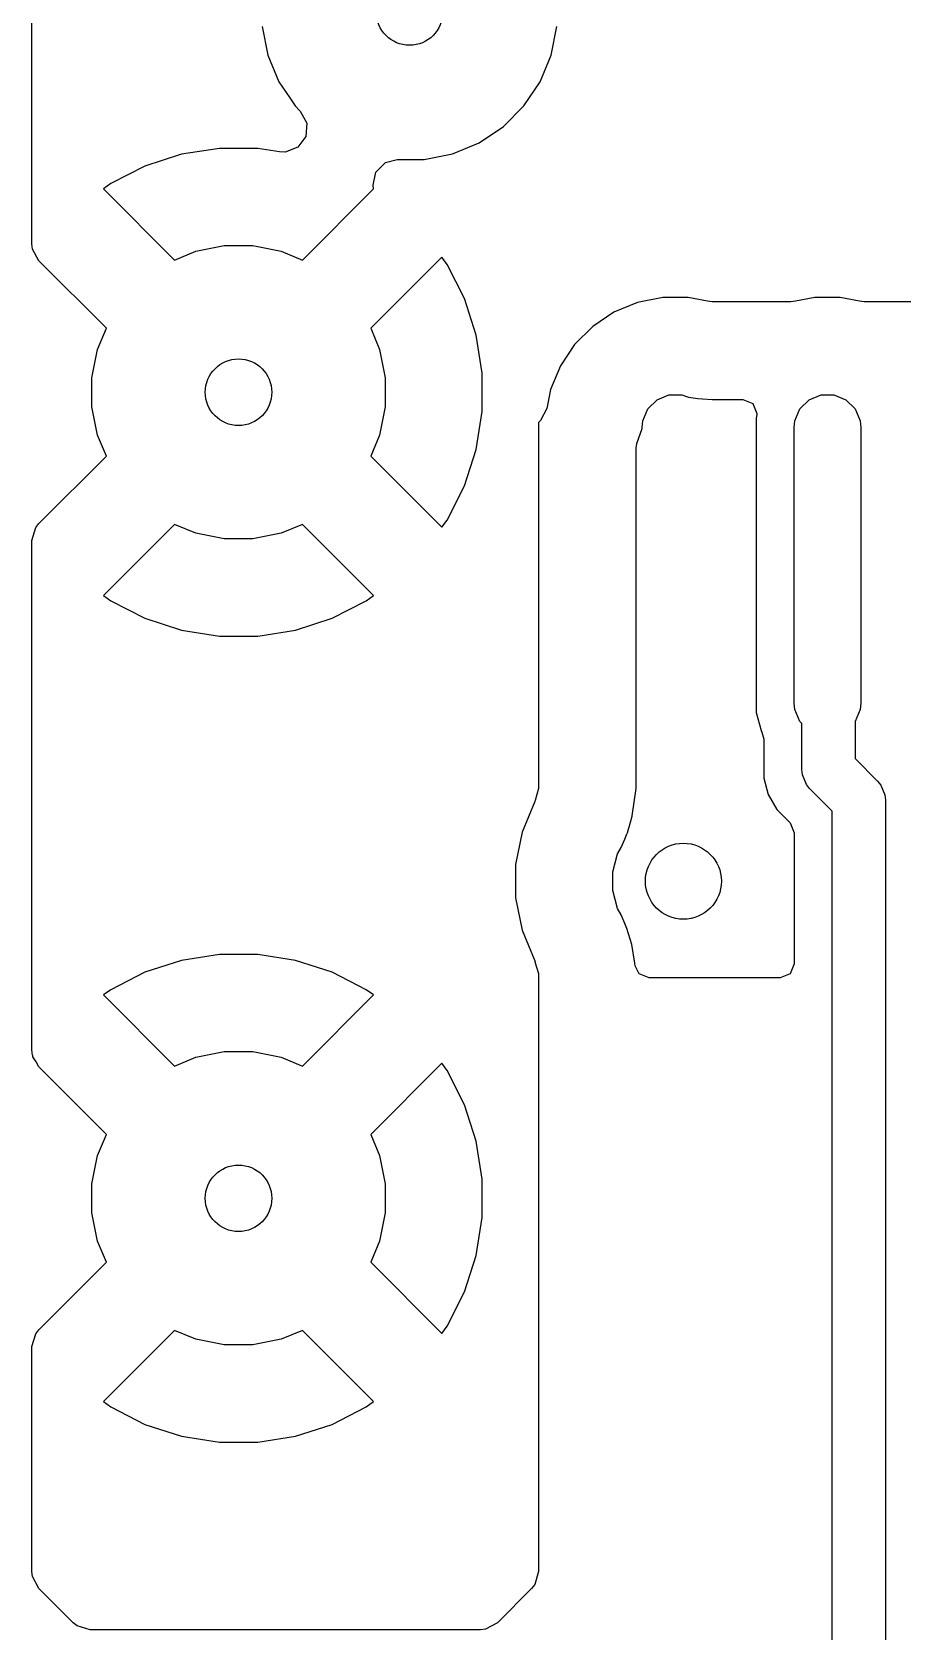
# Model space of a CAD drawing. Extents: x 2.36 to 5.14, y -5.39 to -2.61.
# Drawn here: x 4.295 to 4.4753, y -4.3353 to -4.0041 of the extents above; entities that cross this region are included whole.
import ezdxf

# ---------------------------------------------------------------- set-up
doc = ezdxf.new("R2010")
doc.units = 0
doc.header["$MEASUREMENT"] = 0
doc.layers.add('BLACK', color=7, linetype='CONTINUOUS')

msp = doc.modelspace()

# ---------------------------------------------------------------- linework, layer by layer
at = {"layer": 'BLACK', "linetype": 'CONTINUOUS'}
for p, q in [((4.295, -4.04802), (4.295, -3.95237)), ((4.34271, -4.00301), (4.34388, -4.00891)), ((4.4026, -4.00891), (4.40377, -4.00301)), ((4.34388, -4.00891), (4.34618, -4.01446)), ((4.4003, -4.01446), (4.4026, -4.00891)), ((4.34618, -4.01446), (4.34842, -4.0178)), ((4.39695, -4.01946), (4.4003, -4.01446)), ((4.34842, -4.0178), (4.34952, -4.01946)), ((4.34952, -4.01946), (4.34952, -4.01946)), ((4.34952, -4.01946), (4.3506, -4.02054)), ((4.3927, -4.02372), (4.39695, -4.01946)), ((4.3506, -4.02054), (4.35194, -4.02299)), ((4.35194, -4.02299), (4.35174, -4.02578)), ((4.35174, -4.02578), (4.35007, -4.02802)), ((4.3877, -4.02706), (4.3927, -4.02372)), ((4.32598, -4.02947), (4.31842, -4.03193)), ((4.33383, -4.02823), (4.32598, -4.02947)), ((4.34178, -4.02823), (4.33383, -4.02823)), ((4.34632, -4.02895), (4.34178, -4.02823)), ((4.34745, -4.029), (4.34632, -4.02895)), ((4.35007, -4.02802), (4.34745, -4.029)), ((4.37625, -4.03053), (4.38215, -4.02936)), ((4.38215, -4.02936), (4.3877, -4.02706)), ((4.31842, -4.03193), (4.31133, -4.03554)), ((4.31842, -4.03193), (4.31842, -4.03193)), ((4.36572, -4.03588), (4.36629, -4.03315)), ((4.36629, -4.03315), (4.36826, -4.03116)), ((4.36826, -4.03116), (4.37066, -4.03053)), ((4.37066, -4.03053), (4.37625, -4.03053)), ((4.37625, -4.03053), (4.37625, -4.03053)), ((4.31133, -4.03554), (4.30983, -4.03663)), ((4.30983, -4.03663), (4.30983, -4.03663)), ((4.30983, -4.03663), (4.32457, -4.05136)), ((4.35105, -4.05136), (4.36578, -4.03663)), ((4.36578, -4.03663), (4.36572, -4.03588)), ((4.29511, -4.04908), (4.295, -4.04802)), ((4.29645, -4.05153), (4.29511, -4.04908)), ((4.32457, -4.05136), (4.32895, -4.04954)), ((4.32895, -4.04954), (4.33482, -4.04838)), ((4.33482, -4.04838), (4.3408, -4.04838)), ((4.3408, -4.04838), (4.34666, -4.04954)), ((4.34666, -4.04954), (4.35105, -4.05136)), ((4.31042, -4.0655), (4.29645, -4.05153)), ((4.37992, -4.05077), (4.36519, -4.0655)), ((4.38101, -4.05227), (4.37992, -4.05077)), ((4.37992, -4.05077), (4.37992, -4.05077)), ((4.38462, -4.05935), (4.38101, -4.05227)), ((4.38707, -4.06691), (4.38462, -4.05935)), ((4.38462, -4.05935), (4.38462, -4.05935)), ((4.42571, -4.05911), (4.42051, -4.06015)), ((4.43101, -4.05911), (4.42571, -4.05911)), ((4.42571, -4.05911), (4.42571, -4.05911)), ((4.43498, -4.0599), (4.43101, -4.05911)), ((4.43101, -4.05911), (4.43101, -4.05911)), ((4.4572, -4.05911), (4.45323, -4.0599)), ((4.4625, -4.05911), (4.4572, -4.05911)), ((4.4572, -4.05911), (4.4572, -4.05911)), ((4.46648, -4.0599), (4.4625, -4.05911)), ((4.4625, -4.05911), (4.4625, -4.05911)), ((4.41561, -4.06218), (4.4112, -4.06512)), ((4.42051, -4.06015), (4.41561, -4.06218)), ((4.42051, -4.06015), (4.42051, -4.06015)), ((4.43595, -4.06), (4.43498, -4.0599)), ((4.45226, -4.06), (4.43595, -4.06)), ((4.45323, -4.0599), (4.45226, -4.06)), ((4.46745, -4.06), (4.46648, -4.0599)), ((4.48376, -4.06), (4.46745, -4.06)), ((4.30861, -4.06988), (4.31042, -4.0655)), ((4.36519, -4.0655), (4.367, -4.06988)), ((4.4112, -4.06512), (4.40746, -4.06887)), ((4.4112, -4.06512), (4.4112, -4.06512)), ((4.38832, -4.07476), (4.38707, -4.06691)), ((4.40746, -4.06887), (4.40451, -4.07328)), ((4.40746, -4.06887), (4.40746, -4.06887)), ((4.30744, -4.07575), (4.30861, -4.06988)), ((4.367, -4.06988), (4.36817, -4.07575)), ((4.30744, -4.08173), (4.30744, -4.07575)), ((4.36817, -4.07575), (4.36817, -4.08173)), ((4.38832, -4.08272), (4.38832, -4.07476)), ((4.40451, -4.07328), (4.40248, -4.07817)), ((4.40248, -4.07817), (4.4017, -4.08212)), ((4.40248, -4.07817), (4.40248, -4.07817)), ((4.42453, -4.08029), (4.42701, -4.07927)), ((4.42701, -4.07927), (4.4297, -4.07927)), ((4.4297, -4.07927), (4.43063, -4.07965)), ((4.43063, -4.07965), (4.43104, -4.07973)), ((4.45603, -4.08029), (4.45851, -4.07927)), ((4.45851, -4.07927), (4.4612, -4.07927)), ((4.4612, -4.07927), (4.46368, -4.08029)), ((4.30861, -4.0876), (4.30744, -4.08173)), ((4.36817, -4.08173), (4.367, -4.0876)), ((4.38707, -4.09057), (4.38832, -4.08272)), ((4.4017, -4.08212), (4.4004, -4.0846)), ((4.4216, -4.08468), (4.42263, -4.0822)), ((4.42263, -4.0822), (4.42453, -4.08029)), ((4.43104, -4.07973), (4.433, -4.08002)), ((4.433, -4.08002), (4.43397, -4.08012)), ((4.43397, -4.08012), (4.43595, -4.08022)), ((4.43595, -4.08022), (4.44231, -4.08022)), ((4.44231, -4.08022), (4.44437, -4.08107)), ((4.44437, -4.08107), (4.44522, -4.08313)), ((4.4531, -4.08468), (4.45412, -4.0822)), ((4.45412, -4.0822), (4.45603, -4.08029)), ((4.46368, -4.08029), (4.46558, -4.0822)), ((4.46558, -4.0822), (4.46661, -4.08468)), ((4.40034, -4.08466), (4.4, -4.085)), ((4.4, -4.085), (4.4, -4.16078)), ((4.4004, -4.0846), (4.40034, -4.08466)), ((4.42036, -4.08937), (4.42147, -4.08623)), ((4.42147, -4.08602), (4.4216, -4.08468)), ((4.42147, -4.08623), (4.42147, -4.08602)), ((4.44512, -4.08388), (4.44507, -4.08406)), ((4.44507, -4.08406), (4.44507, -4.08408)), ((4.44507, -4.08408), (4.44507, -4.14506)), ((4.44522, -4.08313), (4.44512, -4.08388)), ((4.45296, -4.08602), (4.4531, -4.08468)), ((4.45296, -4.14311), (4.45296, -4.08602)), ((4.46661, -4.08468), (4.46674, -4.08602)), ((4.46674, -4.08602), (4.46674, -4.14311)), ((4.31042, -4.09198), (4.30861, -4.0876)), ((4.367, -4.0876), (4.36519, -4.09198)), ((4.42022, -4.09027), (4.42034, -4.08944)), ((4.42034, -4.08944), (4.42036, -4.08937)), ((4.29645, -4.10595), (4.31042, -4.09198)), ((4.36519, -4.09198), (4.37992, -4.10671)), ((4.38462, -4.09813), (4.38707, -4.09057)), ((4.42022, -4.16078), (4.42022, -4.09027)), ((4.38101, -4.10521), (4.38462, -4.09813)), ((4.38462, -4.09813), (4.38462, -4.09813)), ((4.29579, -4.10678), (4.29645, -4.10595)), ((4.32457, -4.10612), (4.30983, -4.12085)), ((4.32895, -4.10794), (4.32457, -4.10612)), ((4.35105, -4.10612), (4.34666, -4.10794)), ((4.36578, -4.12085), (4.35105, -4.10612)), ((4.37992, -4.10671), (4.38101, -4.10521)), ((4.295, -4.10946), (4.29579, -4.10678)), ((4.295, -4.21495), (4.295, -4.10946)), ((4.33482, -4.10911), (4.32895, -4.10794)), ((4.3408, -4.10911), (4.33482, -4.10911)), ((4.34666, -4.10794), (4.3408, -4.10911)), ((4.30983, -4.12085), (4.30983, -4.12085)), ((4.30983, -4.12085), (4.31133, -4.12194)), ((4.31133, -4.12194), (4.31842, -4.12555)), ((4.3572, -4.12555), (4.36428, -4.12194)), ((4.36428, -4.12194), (4.36578, -4.12085)), ((4.31842, -4.12555), (4.31842, -4.12555)), ((4.31842, -4.12555), (4.32598, -4.12801)), ((4.34963, -4.12801), (4.3572, -4.12555)), ((4.3572, -4.12555), (4.3572, -4.12555)), ((4.32598, -4.12801), (4.33383, -4.12925)), ((4.33383, -4.12925), (4.34178, -4.12925)), ((4.34178, -4.12925), (4.34963, -4.12801)), ((4.44507, -4.14506), (4.44608, -4.14882)), ((4.4531, -4.14445), (4.45296, -4.14311)), ((4.45412, -4.14694), (4.4531, -4.14445)), ((4.46661, -4.14445), (4.46558, -4.14694)), ((4.46674, -4.14311), (4.46661, -4.14445)), ((4.44608, -4.14882), (4.44608, -4.14882)), ((4.44608, -4.14882), (4.44626, -4.14913)), ((4.44626, -4.14913), (4.44665, -4.15059)), ((4.45454, -4.14735), (4.45412, -4.14694)), ((4.45454, -4.15689), (4.45454, -4.14735)), ((4.46558, -4.14694), (4.46557, -4.14695)), ((4.46557, -4.14695), (4.46557, -4.15461)), ((4.44665, -4.15059), (4.44665, -4.15865)), ((4.46557, -4.15461), (4.47025, -4.15929)), ((4.44665, -4.15865), (4.44756, -4.16206)), ((4.45465, -4.15797), (4.45454, -4.15689)), ((4.45547, -4.15995), (4.45465, -4.15797)), ((4.4, -4.16078), (4.39926, -4.16329)), ((4.4194, -4.16648), (4.42022, -4.16078)), ((4.44756, -4.16206), (4.44933, -4.16512)), ((4.45616, -4.16079), (4.45547, -4.15995)), ((4.46084, -4.16547), (4.45616, -4.16079)), ((4.47025, -4.15929), (4.47094, -4.16013)), ((4.47094, -4.16013), (4.47176, -4.16211)), ((4.47176, -4.16211), (4.47186, -4.16319)), ((4.39918, -4.16352), (4.39655, -4.16985)), ((4.39921, -4.16347), (4.39918, -4.16352)), ((4.39918, -4.16352), (4.39918, -4.16352)), ((4.39922, -4.16344), (4.39921, -4.16347)), ((4.39929, -4.16331), (4.39922, -4.16344)), ((4.39926, -4.16329), (4.39929, -4.16331)), ((4.44933, -4.16512), (4.45209, -4.16789)), ((4.46084, -4.37269), (4.46084, -4.16547)), ((4.47186, -4.16319), (4.47186, -4.373)), ((4.41862, -4.16912), (4.41866, -4.16899)), ((4.41866, -4.16899), (4.41938, -4.16653)), ((4.41866, -4.16899), (4.41866, -4.16899)), ((4.41938, -4.16653), (4.41939, -4.16649)), ((4.41939, -4.16649), (4.4194, -4.16648)), ((4.4194, -4.16648), (4.4194, -4.16648)), ((4.45209, -4.16789), (4.45295, -4.16995)), ((4.39655, -4.16985), (4.39522, -4.17657)), ((4.39655, -4.16985), (4.39655, -4.16985)), ((4.41711, -4.17304), (4.41785, -4.17126)), ((4.41785, -4.17126), (4.4182, -4.17042)), ((4.41785, -4.17126), (4.41785, -4.17126)), ((4.4182, -4.17042), (4.41821, -4.17039)), ((4.41821, -4.17039), (4.41829, -4.17021)), ((4.41829, -4.17021), (4.41831, -4.17014)), ((4.41831, -4.17014), (4.41838, -4.16996)), ((4.41838, -4.16996), (4.41859, -4.16924)), ((4.41859, -4.16923), (4.41862, -4.16913)), ((4.41859, -4.16924), (4.41859, -4.16923)), ((4.41862, -4.16913), (4.41862, -4.16912)), ((4.45295, -4.16995), (4.45295, -4.19709)), ((4.41536, -4.17807), (4.41636, -4.17435)), ((4.41636, -4.17435), (4.41711, -4.17304)), ((4.39522, -4.17657), (4.39522, -4.18343)), ((4.41536, -4.18193), (4.41536, -4.17807)), ((4.41636, -4.18565), (4.41536, -4.18193)), ((4.39522, -4.18343), (4.39655, -4.19015)), ((4.41711, -4.18696), (4.41636, -4.18565)), ((4.41785, -4.18874), (4.41711, -4.18696)), ((4.41784, -4.18875), (4.41785, -4.18874)), ((4.41825, -4.18976), (4.41784, -4.18875)), ((4.39655, -4.19015), (4.39655, -4.19015)), ((4.39655, -4.19015), (4.39918, -4.19648)), ((4.41929, -4.19308), (4.41825, -4.18976)), ((4.33383, -4.19516), (4.32598, -4.1964)), ((4.34178, -4.19516), (4.33383, -4.19516)), ((4.34963, -4.1964), (4.34178, -4.19516)), ((4.41993, -4.197), (4.41929, -4.19308)), ((4.41929, -4.19308), (4.41929, -4.19308)), ((4.41929, -4.19308), (4.41929, -4.19308)), ((4.31842, -4.19886), (4.31133, -4.20247)), ((4.32598, -4.1964), (4.31842, -4.19886)), ((4.31842, -4.19886), (4.31842, -4.19886)), ((4.3572, -4.19886), (4.34963, -4.1964)), ((4.36428, -4.20247), (4.3572, -4.19886)), ((4.3572, -4.19886), (4.3572, -4.19886)), ((4.39918, -4.19648), (4.39929, -4.19669)), ((4.39929, -4.19669), (4.39924, -4.19672)), ((4.39924, -4.19672), (4.4, -4.19913)), ((4.42002, -4.19755), (4.41993, -4.197)), ((4.42083, -4.19915), (4.42002, -4.19755)), ((4.45295, -4.19709), (4.45209, -4.19915)), ((4.4, -4.19913), (4.4, -4.19922)), ((4.4, -4.19922), (4.4, -4.32295)), ((4.42289, -4.2), (4.42083, -4.19915)), ((4.45003, -4.2), (4.42289, -4.2)), ((4.45209, -4.19915), (4.45003, -4.2)), ((4.31133, -4.20247), (4.30983, -4.20356)), ((4.30983, -4.20356), (4.30983, -4.20356)), ((4.30983, -4.20356), (4.32457, -4.21829)), ((4.35105, -4.21829), (4.36578, -4.20356)), ((4.36578, -4.20356), (4.36428, -4.20247)), ((4.29511, -4.216), (4.295, -4.21495)), ((4.32895, -4.21647), (4.33482, -4.2153)), ((4.33482, -4.2153), (4.3408, -4.2153)), ((4.3408, -4.2153), (4.34666, -4.21647)), ((4.29517, -4.2161), (4.29511, -4.216)), ((4.2952, -4.21635), (4.29517, -4.2161)), ((4.29586, -4.21738), (4.2952, -4.21635)), ((4.29645, -4.21846), (4.29586, -4.21738)), ((4.31042, -4.23243), (4.29645, -4.21846)), ((4.32457, -4.21829), (4.32895, -4.21647)), ((4.34666, -4.21647), (4.35105, -4.21829)), ((4.37992, -4.2177), (4.36519, -4.23243)), ((4.38101, -4.2192), (4.37992, -4.2177)), ((4.37992, -4.2177), (4.37992, -4.2177)), ((4.38462, -4.22628), (4.38101, -4.2192)), ((4.38707, -4.23384), (4.38462, -4.22628)), ((4.38462, -4.22628), (4.38462, -4.22628)), ((4.30861, -4.23681), (4.31042, -4.23243)), ((4.36519, -4.23243), (4.367, -4.23681)), ((4.38832, -4.24169), (4.38707, -4.23384)), ((4.30744, -4.24268), (4.30861, -4.23681)), ((4.367, -4.23681), (4.36817, -4.24268)), ((4.38832, -4.24964), (4.38832, -4.24169)), ((4.30744, -4.24866), (4.30744, -4.24268)), ((4.36817, -4.24268), (4.36817, -4.24866)), ((4.30861, -4.25453), (4.30744, -4.24866)), ((4.36817, -4.24866), (4.367, -4.25453)), ((4.38707, -4.2575), (4.38832, -4.24964)), ((4.31042, -4.25891), (4.30861, -4.25453)), ((4.367, -4.25453), (4.36519, -4.25891)), ((4.38462, -4.26506), (4.38707, -4.2575)), ((4.29645, -4.27288), (4.31042, -4.25891)), ((4.36519, -4.25891), (4.37992, -4.27364)), ((4.38101, -4.27214), (4.38462, -4.26506)), ((4.38462, -4.26506), (4.38462, -4.26506)), ((4.295, -4.27639), (4.29579, -4.27371)), ((4.29579, -4.27371), (4.29645, -4.27288)), ((4.32457, -4.27305), (4.30983, -4.28778)), ((4.32895, -4.27487), (4.32457, -4.27305)), ((4.33482, -4.27603), (4.32895, -4.27487)), ((4.34666, -4.27487), (4.3408, -4.27603)), ((4.35105, -4.27305), (4.34666, -4.27487)), ((4.36578, -4.28778), (4.35105, -4.27305)), ((4.37992, -4.27364), (4.38101, -4.27214)), ((4.295, -4.32295), (4.295, -4.27639)), ((4.3408, -4.27603), (4.33482, -4.27603)), ((4.30983, -4.28778), (4.30983, -4.28778)), ((4.30983, -4.28778), (4.31133, -4.28887)), ((4.36428, -4.28887), (4.36578, -4.28778)), ((4.31133, -4.28887), (4.31842, -4.29248)), ((4.3572, -4.29248), (4.36428, -4.28887)), ((4.31842, -4.29248), (4.31842, -4.29248)), ((4.31842, -4.29248), (4.32598, -4.29494)), ((4.32598, -4.29494), (4.33383, -4.29618)), ((4.34178, -4.29618), (4.34963, -4.29494)), ((4.34963, -4.29494), (4.3572, -4.29248)), ((4.3572, -4.29248), (4.3572, -4.29248)), ((4.33383, -4.29618), (4.34178, -4.29618)), ((4.29511, -4.324), (4.295, -4.32295)), ((4.29645, -4.32645), (4.29511, -4.324)), ((4.4, -4.32295), (4.39921, -4.32563)), ((4.30355, -4.33355), (4.29645, -4.32645)), ((4.39855, -4.32645), (4.39145, -4.33355)), ((4.39921, -4.32563), (4.39855, -4.32645)), ((4.30437, -4.33421), (4.30355, -4.33355)), ((4.30705, -4.335), (4.30437, -4.33421)), ((4.39145, -4.33355), (4.389, -4.33489)), ((4.38795, -4.335), (4.30705, -4.335)), ((4.389, -4.33489), (4.38795, -4.335))]:
    msp.add_line(p, q, dxfattribs=at)
at = {"layer": 'BLACK'}
for centre, radius in [((4.37324, -4), 0.00689), ((4.33781, -4.07874), 0.00689), ((4.43, -4.18), 0.00787), ((4.33781, -4.24567), 0.00689)]:
    msp.add_circle(centre, radius, dxfattribs=at)

doc.saveas('drawing.dxf')
